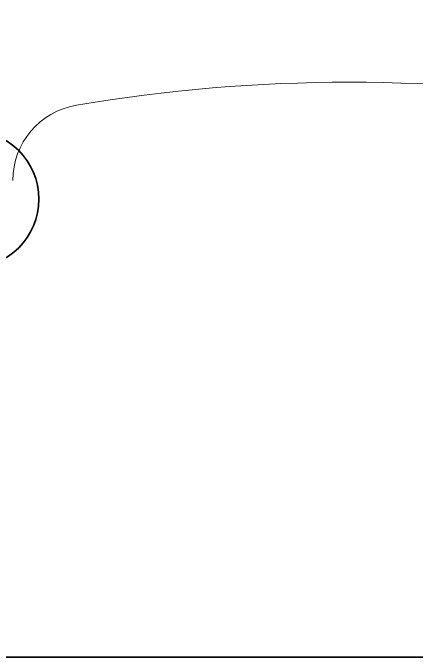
# Model space of a CAD drawing. Header units: inches. Extents: x -12418 to 57169, y -29325 to 19878.
# Drawn here: x 47687.4 to 47951.8, y -6600 to -6178 of the extents above; entities that cross this region are included whole.
import ezdxf
from ezdxf.enums import TextEntityAlignment as Align

# ---------------------------------------------------------------- set-up
doc = ezdxf.new("R2010")
doc.units = ezdxf.units.IN
doc.header["$LTSCALE"] = 25
doc.header["$MEASUREMENT"] = 0
doc.layers.get('0').update_dxf_attribs({"color": 8})
doc.layers.add('00-Ground Floor$0$False Ceiling', color=251, linetype='Continuous')
for name, color, linetype, lineweight in [('00-Ground Floor$0$LOADING', 253, 'Continuous', 5), ('E-LITE-CIRC-NUMB', 6, 'Continuous', 25), ('E-LITE-CLNG', 150, 'Continuous', 35), ('E-LITE-CTRL', 6, 'Continuous', 25)]:
    doc.layers.add(name, color=color, linetype=linetype, lineweight=lineweight)
doc.styles.add('DC_Simplex', font='SIMPLEX.shx', dxfattribs={"width": 0.7})

# ---------------------------------------------------------------- blocks, each defined once
blk = doc.blocks.new('00-Ground Floor$0$GF21018-P')
at = {"color": 0}
for centre, radius, start, end in [((-0.0001, -0.52948), 1.06948, 80.36712, 99.63288), ((-0.1707, 0.47563), 0.05, 99.6329, 180)]:
    blk.add_arc(centre, radius, start, end, dxfattribs=at)
blk = doc.blocks.new('00-Ground Floor$0$A$Ce9e1c4c3')
at = {"layer": '00-Ground Floor$0$False Ceiling', "color": 254, "linetype": 'Continuous'}
blk.add_line((-54641.51, -6600), (-51257.63, -6600), dxfattribs=at)
blk = doc.blocks.new('00-Ground Floor')
at = {"layer": '00-Ground Floor$0$False Ceiling', "color": 254}
blk.add_blockref('00-Ground Floor$0$A$Ce9e1c4c3', (100000, 0), dxfattribs=at)
at = {"layer": '00-Ground Floor$0$LOADING', "extrusion": (-2.24021e-05, -7.77426e-06, 1), "xscale": 1000, "yscale": 1000, "zscale": 1000, "rotation": 359.9985892349694}
blk.add_blockref('00-Ground Floor$0$GF21018-P', (47908.05, -6763.45, -1.04), dxfattribs=at)
blk = doc.blocks.new('*U13')
blk.add_lwpolyline([(-300, 300), (-300, -300), (300, -300), (300, 300)], close=True)
blk.add_circle((0, 0), 45)
at = {"layer": 'E-LITE-CIRC-NUMB', "style": 'DC_Simplex', "width": 0.7, "flags": 8}
blk.add_attdef('CIRCUIT', text='', height=200, rotation=0, dxfattribs=at).set_placement((-473.9, 300), align=Align.RIGHT)
at = {"layer": 'E-LITE-CTRL', "style": 'DC_Simplex', "width": 0.7, "flags": 8}
blk.add_attdef('CONTROL', (1118.9, -935), '', height=200, rotation=360, dxfattribs=at)

msp = doc.modelspace()

# ---------------------------------------------------------------- block references
msp.add_blockref('00-Ground Floor', (0, 0))
at = {"layer": 'E-LITE-CLNG', "xscale": -1}
msp.add_blockref('*U13', (47659.44, -6300), dxfattribs=at)

doc.saveas('drawing.dxf')
